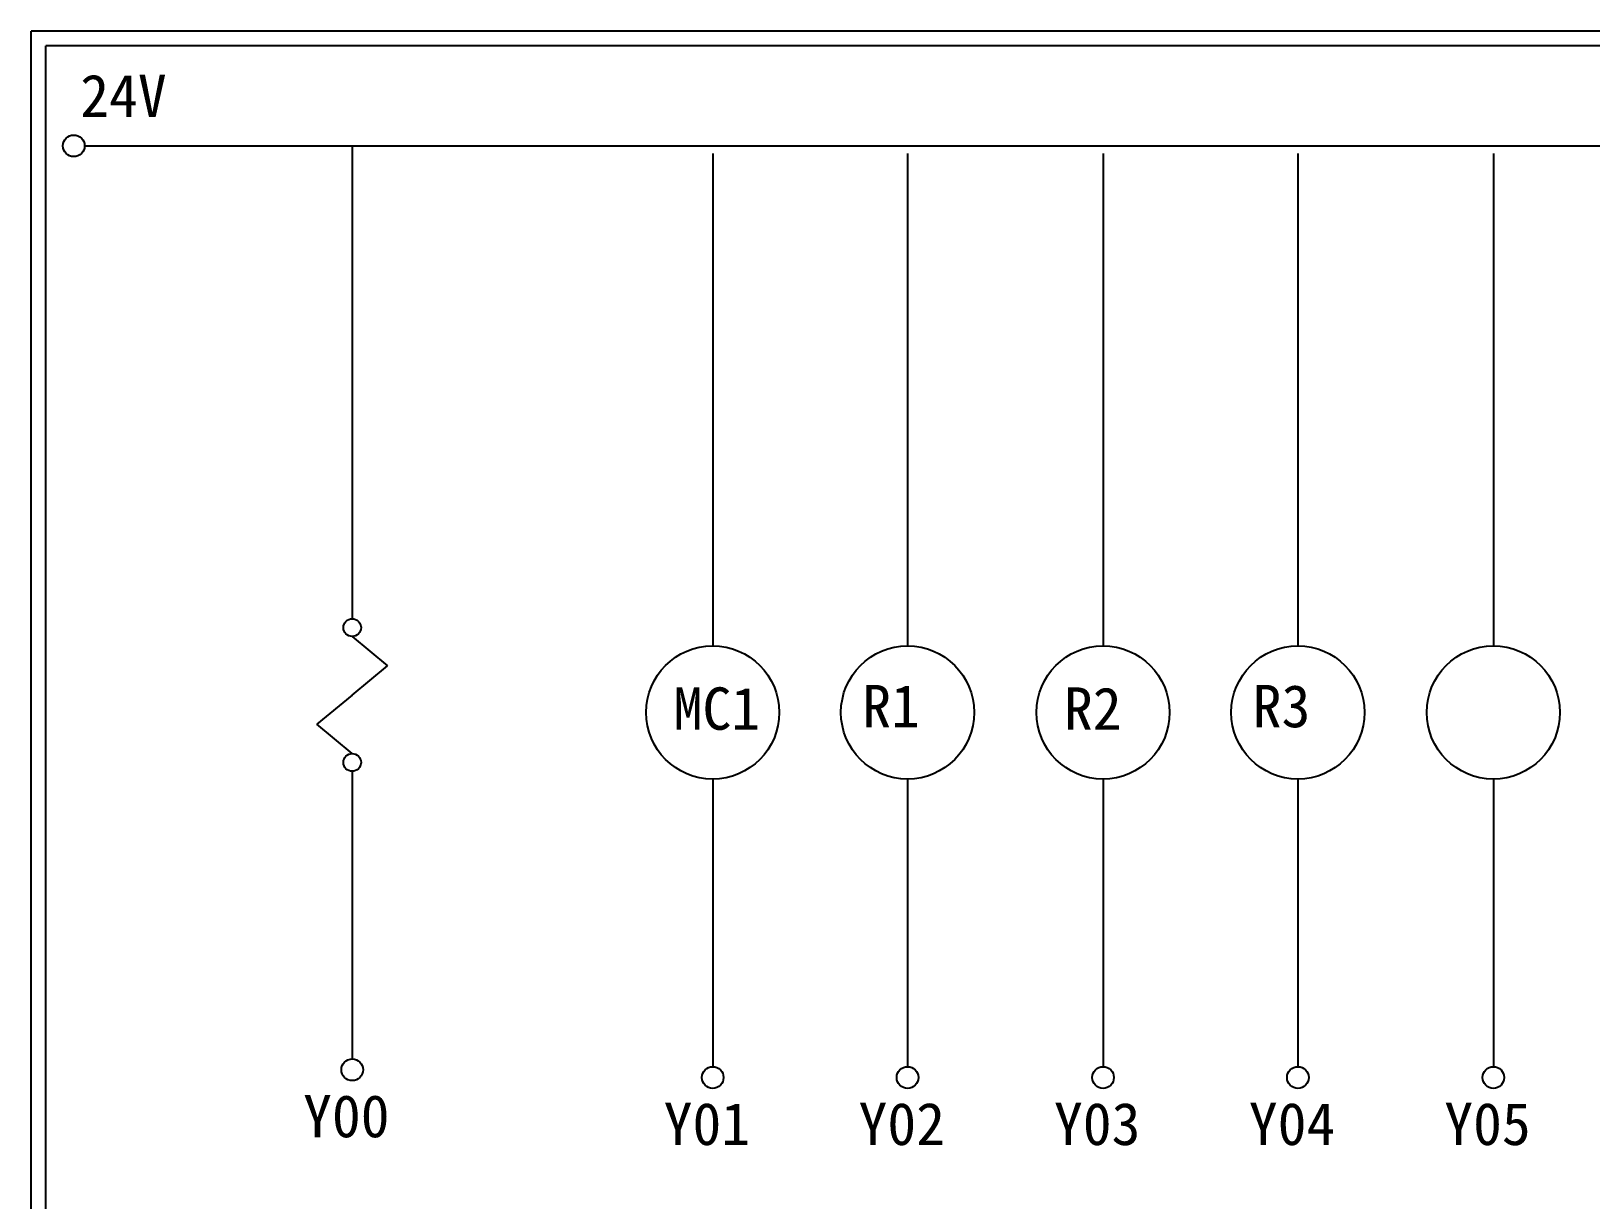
# Model space of a CAD drawing. Extents: x 889 to 1176, y 251 to 455.
# Drawn here: x 889.1 to 1021.6, y 355.8 to 455.2 of the extents above; entities that cross this region are included whole.
import ezdxf

# ---------------------------------------------------------------- set-up
doc = ezdxf.new("R2010")
doc.units = 0
doc.layers.add('圖框層', color=7, linetype='CONTINUOUS')
doc.layers.add('標尺寸層', color=3, linetype='CONTINUOUS')
doc.styles.add('STSL', font='kaiu.ttf')

msp = doc.modelspace()

# ---------------------------------------------------------------- linework, layer by layer
at = {"layer": '圖框層', "color": 7}
for p, q in [((1176.07, 455.16), (889.07, 455.16)), ((889.07, 251.2), (889.07, 455.16)), ((1174.82, 453.91), (890.32, 453.91)), ((890.32, 252.44), (890.32, 453.91))]:
    msp.add_line(p, q, dxfattribs=at)
at = {"layer": '標尺寸層', "color": 7}
for p, q in [((893.61, 445.42), (1171.21, 445.42)), ((916.35, 445.42), (916.35, 405.22)), ((946.99, 444.76), (946.99, 402.92)), ((963.55, 444.76), (963.55, 402.92)), ((980.16, 444.76), (980.16, 402.92)), ((996.72, 444.76), (996.72, 402.92)), ((1013.33, 444.76), (1013.33, 402.92)), ((916.35, 403.72), (919.35, 401.23)), ((916.35, 398.74), (919.35, 401.23)), ((916.35, 398.74), (913.34, 396.25)), ((916.35, 393.76), (913.34, 396.25)), ((916.35, 392.26), (916.35, 367.81)), ((946.99, 391.6), (946.99, 367.15)), ((963.55, 391.6), (963.55, 367.15)), ((980.16, 391.6), (980.16, 367.15)), ((996.72, 391.6), (996.72, 367.15)), ((1013.33, 391.6), (1013.33, 367.15))]:
    msp.add_line(p, q, dxfattribs=at)
for centre, radius in [((892.69, 445.42), 0.92), ((916.35, 404.47), 0.751), ((946.99, 397.26), 5.66), ((963.55, 397.26), 5.66), ((980.16, 397.26), 5.66), ((996.72, 397.26), 5.66), ((1013.33, 397.26), 5.66), ((916.35, 393.01), 0.751), ((916.35, 366.89), 0.92), ((946.99, 366.23), 0.92), ((963.55, 366.23), 0.92), ((980.16, 366.23), 0.92), ((996.72, 366.23), 0.92), ((1013.33, 366.23), 0.92)]:
    msp.add_circle(centre, radius, dxfattribs=at)

# ---------------------------------------------------------------- texts
at = {"layer": '圖框層', "color": 4, "style": 'STSL'}
for s, p in [('24V', (893.24, 447.88)), ('MC1', (943.67, 395.79)), ('R1', (959.7, 396)), ('R2', (976.84, 395.79)), ('R3', (992.88, 396)), ('Y00', (912.18, 361.15)), ('Y01', (942.82, 360.49)), ('Y02', (959.38, 360.49)), ('Y03', (975.99, 360.49)), ('Y04', (992.55, 360.49)), ('Y05', (1009.16, 360.49))]:
    msp.add_text(s, height=3.6, dxfattribs=at).set_placement(p)

doc.saveas('drawing.dxf')
